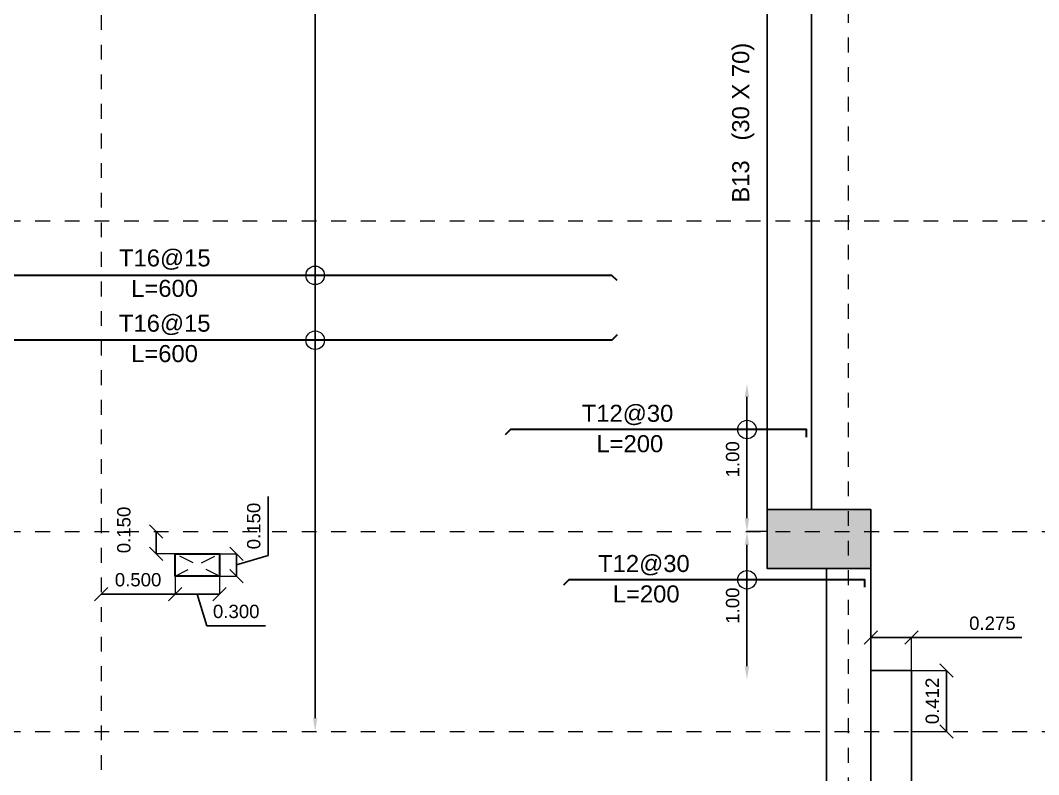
# Model space of a CAD drawing. Header units: inches. Extents: x -11.3 to 41.3, y -1.9 to 32.
# Drawn here: x 19.9 to 26.78, y 7.76 to 12.86 of the extents above; entities that cross this region are included whole.
import ezdxf

# ---------------------------------------------------------------- set-up
doc = ezdxf.new("R2010")
doc.units = ezdxf.units.IN
doc.header["$MEASUREMENT"] = 0
doc.linetypes.add('3RD FLOOR$0$DASHED2', pattern=[0.375, 0.25, -0.125])
doc.linetypes.add('AXES-ROOF$0$CENTER2', pattern=[1.125, 0.75, -0.125, 0.125, -0.125])
for name, color, linetype, lineweight in [('3RD FLOOR$0$S-ANNO-DIMS', 4, 'Continuous', 0), ('3RD FLOOR$0$S-CONC-OPEN', 22, 'Continuous', 0), ('3RD FLOOR$0$S-SLAB-EDGE', 2, 'Continuous', 30), ('AXES-ROOF$0$S-AXIS-PLAN', 20, 'AXES-ROOF$0$CENTER2', 18), ('COL - 3RD$0$S-CONC-PATH', 253, 'Continuous', 5)]:
    doc.layers.add(name, color=color, linetype=linetype, lineweight=lineweight)
for name, color, linetype in [('Beam30X70', 52, 'Continuous'), ('Columns', 4, 'Continuous'), ('Opening', 40, 'Continuous'), ('Slab300', 231, 'Continuous')]:
    doc.layers.add(name, color=color, linetype=linetype)
doc.styles.add('3RD FLOOR$0$DMA-T-S', font='sanss___.ttf', dxfattribs={"height": 0.0023})
doc.styles.add('3RD FLOOR$0$DMA-TXT-DIM', font='sanss___.ttf', dxfattribs={"height": 0.0018})
doc.dimstyles.new('3RD FLOOR$0$DMA-DIM', dxfattribs={"dimtxt": 0.0018, "dimasz": 0.0018, "dimexe": 0, "dimexo": 0, "dimgap": 0.001, "dimtad": 1, "dimdec": 3, "dimlfac": -1, "dimrnd": 0.001, "dimzin": 1, "dimdsep": 46, "dimtxsty": '3RD FLOOR$0$DMA-TXT-DIM', "dimblk": '3RD FLOOR$0$_Oblique', "dimcen": 0.003, "dimclrd": 256, "dimclre": 256, "dimclrt": 2, "dimadec": 3, "dimazin": 0, "dimtfac": 1, "dimtdec": 3, "dimtofl": 0, "dimtmove": 0, "dimatfit": 3, "dimfxl": 0.05, "dimtolj": 1, "dimtzin": 0, "dimlwe": -1, "dimarcsym": 0})

# ---------------------------------------------------------------- blocks, each defined once
blk = doc.blocks.new('3RD FLOOR$0$_Oblique')
at = {"color": 0, "linetype": 'ByBlock', "lineweight": -2}
blk.add_line((0.5, 0.5), (-0.5, -0.5), dxfattribs=at)
blk = doc.blocks.new('*D181')
at = {"layer": '3RD FLOOR$0$S-ANNO-DIMS', "transparency": 16777216}
for p, q in [((25.925, 8.4622), (26.1619, 8.4622)), ((25.925, 8.05), (26.1619, 8.05))]:
    blk.add_line(p, q, dxfattribs=at)
at = {"layer": '3RD FLOOR$0$S-ANNO-DIMS', "lineweight": -2, "transparency": 16777216}
blk.add_line((26.1619, 8.05), (26.1619, 8.4622), dxfattribs=at)
at = {"layer": 'Defpoints', "color": 0, "transparency": 16777216}
for p in [(25.925, 8.4622), (26.1619, 8.4622), (25.925, 8.05)]:
    blk.add_point(p, dxfattribs=at)
at = {"layer": '3RD FLOOR$0$S-ANNO-DIMS', "lineweight": -2, "transparency": 16777216, "xscale": 0.09, "yscale": 0.09, "zscale": 0.09}
for p, rotation in [((26.1619, 8.4622), 90), ((26.1619, 8.05), 270)]:
    blk.add_blockref('3RD FLOOR$0$_Oblique', p, dxfattribs=dict(at, rotation=rotation))
at = {"layer": '3RD FLOOR$0$S-ANNO-DIMS', "transparency": 16777216, "insert": (26.0656, 8.2561), "char_height": 0.09, "attachment_point": 5, "rotation": 90, "style": '3RD FLOOR$0$DMA-TXT-DIM'}
blk.add_mtext('\\A1;0.412', dxfattribs=at)
blk = doc.blocks.new('*D182')
at = {"layer": '3RD FLOOR$0$S-ANNO-DIMS', "transparency": 16777216}
for p, q in [((25.65, 8.4622), (25.65, 8.6843)), ((25.925, 8.4622), (25.925, 8.6843))]:
    blk.add_line(p, q, dxfattribs=at)
at = {"layer": '3RD FLOOR$0$S-ANNO-DIMS', "lineweight": -2, "transparency": 16777216}
for p, q in [((25.65, 8.6843), (25.925, 8.6843)), ((25.925, 8.6843), (26.6705, 8.6843))]:
    blk.add_line(p, q, dxfattribs=at)
at = {"layer": 'Defpoints', "color": 0, "transparency": 16777216}
for p in [(25.65, 8.6843), (25.65, 8.4622), (25.925, 8.4622)]:
    blk.add_point(p, dxfattribs=at)
at = {"layer": '3RD FLOOR$0$S-ANNO-DIMS', "lineweight": -2, "transparency": 16777216, "xscale": 0.09, "yscale": 0.09, "zscale": 0.09, "rotation": 180}
blk.add_blockref('3RD FLOOR$0$_Oblique', (25.65, 8.6843), dxfattribs=at)
at = {"layer": '3RD FLOOR$0$S-ANNO-DIMS', "lineweight": -2, "transparency": 16777216, "xscale": 0.09, "yscale": 0.09, "zscale": 0.09}
blk.add_blockref('3RD FLOOR$0$_Oblique', (25.925, 8.6843), dxfattribs=at)
at = {"layer": '3RD FLOOR$0$S-ANNO-DIMS', "transparency": 16777216, "insert": (26.4713, 8.7807), "char_height": 0.09, "attachment_point": 5, "style": '3RD FLOOR$0$DMA-TXT-DIM'}
blk.add_mtext('\\A1;0.275', dxfattribs=at)
blk = doc.blocks.new('*D323')
at = {"layer": '3RD FLOOR$0$S-ANNO-DIMS', "lineweight": -2, "transparency": 16777216}
blk.add_line((21.8963, 8.14), (21.8963, 21.4567), dxfattribs=at)
at = {"layer": '3RD FLOOR$0$S-ANNO-DIMS', "transparency": 16777216}
for points in [[(21.8813, 21.4567), (21.9113, 21.4567), (21.8963, 21.5467)], [(21.8813, 8.14), (21.9113, 8.14), (21.8963, 8.05)]]:
    blk.add_solid(points, dxfattribs=at)
at = {"layer": 'Defpoints', "color": 0, "transparency": 16777216}
for p in [(21.8963, 21.5467), (21.8963, 21.5467), (21.8963, 8.05)]:
    blk.add_point(p, dxfattribs=at)
at = {"layer": '3RD FLOOR$0$S-ANNO-DIMS', "transparency": 16777216, "insert": (21.7999, 14.7984), "char_height": 0.09, "attachment_point": 5, "rotation": 90, "style": '3RD FLOOR$0$DMA-TXT-DIM'}
blk.add_mtext('\\A1;13.50', dxfattribs=at)
blk = doc.blocks.new('*D318')
at = {"layer": '3RD FLOOR$0$S-ANNO-DIMS', "lineweight": -2, "transparency": 16777216}
blk.add_line((24.8132, 10.31), (24.8132, 9.49), dxfattribs=at)
at = {"layer": '3RD FLOOR$0$S-ANNO-DIMS', "transparency": 16777216}
blk.add_line((24.95, 9.4), (24.8132, 9.4), dxfattribs=at)
for points in [[(24.7982, 10.31), (24.8282, 10.31), (24.8132, 10.4)], [(24.7982, 9.49), (24.8282, 9.49), (24.8132, 9.4)]]:
    blk.add_solid(points, dxfattribs=at)
at = {"layer": 'Defpoints', "color": 0, "transparency": 16777216}
for p in [(24.8132, 10.4), (24.8132, 9.4), (24.95, 9.4)]:
    blk.add_point(p, dxfattribs=at)
at = {"layer": '3RD FLOOR$0$S-ANNO-DIMS', "transparency": 16777216, "insert": (24.7169, 9.8888), "char_height": 0.09, "attachment_point": 5, "rotation": 90, "style": '3RD FLOOR$0$DMA-TXT-DIM'}
blk.add_mtext('\\A1;1.00', dxfattribs=at)
blk = doc.blocks.new('*D317')
at = {"layer": '3RD FLOOR$0$S-ANNO-DIMS', "transparency": 16777216}
blk.add_line((24.95, 9.4), (24.8132, 9.4), dxfattribs=at)
at = {"layer": '3RD FLOOR$0$S-ANNO-DIMS', "lineweight": -2, "transparency": 16777216}
blk.add_line((24.8132, 9.31), (24.8132, 8.49), dxfattribs=at)
at = {"layer": '3RD FLOOR$0$S-ANNO-DIMS', "transparency": 16777216}
for points in [[(24.7982, 9.31), (24.8282, 9.31), (24.8132, 9.4)], [(24.7982, 8.49), (24.8282, 8.49), (24.8132, 8.4)]]:
    blk.add_solid(points, dxfattribs=at)
at = {"layer": 'Defpoints', "color": 0, "transparency": 16777216}
for p in [(24.95, 9.4), (24.8132, 8.4), (24.8132, 8.4)]:
    blk.add_point(p, dxfattribs=at)
at = {"layer": '3RD FLOOR$0$S-ANNO-DIMS', "transparency": 16777216, "insert": (24.7169, 8.9), "char_height": 0.09, "attachment_point": 5, "rotation": 90, "style": '3RD FLOOR$0$DMA-TXT-DIM'}
blk.add_mtext('\\A1;1.00', dxfattribs=at)
blk = doc.blocks.new('*D300')
at = {"layer": '3RD FLOOR$0$S-ANNO-DIMS', "lineweight": -2, "transparency": 16777216}
blk.add_line((20.822, 9.25), (20.822, 9.4), dxfattribs=at)
at = {"layer": '3RD FLOOR$0$S-ANNO-DIMS', "transparency": 16777216}
blk.add_line((20.95, 9.25), (20.822, 9.25), dxfattribs=at)
at = {"layer": 'Defpoints', "color": 0, "transparency": 16777216}
for p in [(20.822, 9.4), (20.822, 9.4), (20.95, 9.25)]:
    blk.add_point(p, dxfattribs=at)
at = {"layer": '3RD FLOOR$0$S-ANNO-DIMS', "lineweight": -2, "transparency": 16777216, "xscale": 0.09, "yscale": 0.09, "zscale": 0.09}
for p, rotation in [((20.822, 9.4), 90), ((20.822, 9.25), 270)]:
    blk.add_blockref('3RD FLOOR$0$_Oblique', p, dxfattribs=dict(at, rotation=rotation))
at = {"layer": '3RD FLOOR$0$S-ANNO-DIMS', "transparency": 16777216, "insert": (20.6043, 9.4114), "char_height": 0.09, "attachment_point": 5, "rotation": 90, "style": '3RD FLOOR$0$DMA-TXT-DIM'}
blk.add_mtext('\\A1;0.150', dxfattribs=at)
blk = doc.blocks.new('*D301')
at = {"layer": '3RD FLOOR$0$S-ANNO-DIMS', "transparency": 16777216}
blk.add_line((20.95, 9.1), (20.95, 8.9781), dxfattribs=at)
at = {"layer": '3RD FLOOR$0$S-ANNO-DIMS', "lineweight": -2, "transparency": 16777216}
blk.add_line((20.95, 8.9781), (20.45, 8.9781), dxfattribs=at)
at = {"layer": 'Defpoints', "color": 0, "transparency": 16777216}
for p in [(20.95, 9.1), (20.45, 8.9781), (20.45, 8.9781)]:
    blk.add_point(p, dxfattribs=at)
at = {"layer": '3RD FLOOR$0$S-ANNO-DIMS', "lineweight": -2, "transparency": 16777216, "xscale": 0.09, "yscale": 0.09, "zscale": 0.09, "rotation": 180}
blk.add_blockref('3RD FLOOR$0$_Oblique', (20.45, 8.9781), dxfattribs=at)
at = {"layer": '3RD FLOOR$0$S-ANNO-DIMS', "lineweight": -2, "transparency": 16777216, "xscale": 0.09, "yscale": 0.09, "zscale": 0.09}
blk.add_blockref('3RD FLOOR$0$_Oblique', (20.95, 8.9781), dxfattribs=at)
at = {"layer": '3RD FLOOR$0$S-ANNO-DIMS', "transparency": 16777216, "insert": (20.7, 9.0745), "char_height": 0.09, "attachment_point": 5, "style": '3RD FLOOR$0$DMA-TXT-DIM'}
blk.add_mtext('\\A1;0.500', dxfattribs=at)
blk = doc.blocks.new('*D302')
at = {"layer": '3RD FLOOR$0$S-ANNO-DIMS', "transparency": 16777216}
for p, q in [((20.95, 9.1), (20.95, 8.9781)), ((21.25, 9.1), (21.25, 8.9781))]:
    blk.add_line(p, q, dxfattribs=at)
at = {"layer": '3RD FLOOR$0$S-ANNO-DIMS', "lineweight": -2, "transparency": 16777216}
for p, q in [((20.95, 8.9781), (21.25, 8.9781)), ((21.1, 8.9781), (21.1643, 8.7639)), ((21.1643, 8.7639), (21.5618, 8.7639))]:
    blk.add_line(p, q, dxfattribs=at)
at = {"layer": 'Defpoints', "color": 0, "transparency": 16777216}
for p in [(20.95, 9.1), (21.25, 9.1), (21.25, 8.9781)]:
    blk.add_point(p, dxfattribs=at)
at = {"layer": '3RD FLOOR$0$S-ANNO-DIMS', "lineweight": -2, "transparency": 16777216, "xscale": 0.09, "yscale": 0.09, "zscale": 0.09, "rotation": 180}
blk.add_blockref('3RD FLOOR$0$_Oblique', (20.95, 8.9781), dxfattribs=at)
at = {"layer": '3RD FLOOR$0$S-ANNO-DIMS', "lineweight": -2, "transparency": 16777216, "xscale": 0.09, "yscale": 0.09, "zscale": 0.09}
blk.add_blockref('3RD FLOOR$0$_Oblique', (21.25, 8.9781), dxfattribs=at)
at = {"layer": '3RD FLOOR$0$S-ANNO-DIMS', "transparency": 16777216, "insert": (21.363, 8.8603), "char_height": 0.09, "attachment_point": 5, "style": '3RD FLOOR$0$DMA-TXT-DIM'}
blk.add_mtext('\\A1;0.300', dxfattribs=at)
blk = doc.blocks.new('*D303')
at = {"layer": '3RD FLOOR$0$S-ANNO-DIMS', "lineweight": -2, "transparency": 16777216}
for p, q in [((21.5779, 9.2392), (21.5779, 9.6368)), ((21.3639, 9.1), (21.3639, 9.25)), ((21.3639, 9.175), (21.5779, 9.2392))]:
    blk.add_line(p, q, dxfattribs=at)
at = {"layer": '3RD FLOOR$0$S-ANNO-DIMS', "transparency": 16777216}
for p, q in [((21.25, 9.25), (21.3639, 9.25)), ((21.25, 9.1), (21.3639, 9.1))]:
    blk.add_line(p, q, dxfattribs=at)
at = {"layer": 'Defpoints', "color": 0, "transparency": 16777216}
for p in [(21.25, 9.25), (21.3639, 9.25), (21.25, 9.1)]:
    blk.add_point(p, dxfattribs=at)
at = {"layer": '3RD FLOOR$0$S-ANNO-DIMS', "lineweight": -2, "transparency": 16777216, "xscale": 0.09, "yscale": 0.09, "zscale": 0.09}
for p, rotation in [((21.3639, 9.25), 90), ((21.3639, 9.1), 270)]:
    blk.add_blockref('3RD FLOOR$0$_Oblique', p, dxfattribs=dict(at, rotation=rotation))
at = {"layer": '3RD FLOOR$0$S-ANNO-DIMS', "transparency": 16777216, "insert": (21.4816, 9.438), "char_height": 0.09, "attachment_point": 5, "rotation": 90, "style": '3RD FLOOR$0$DMA-TXT-DIM'}
blk.add_mtext('\\A1;0.150', dxfattribs=at)

msp = doc.modelspace()

# ---------------------------------------------------------------- hatches: boundary and pattern name
at = {"layer": 'COL - 3RD$0$S-CONC-PATH'}
msp.add_hatch(color=256, dxfattribs=at).paths.add_polyline_path([(25.65, 9.15), (25.65, 9.55), (24.95, 9.55), (24.95, 9.15)])

# ---------------------------------------------------------------- linework, layer by layer
at = {"linetype": 'Continuous'}
for p, q in [((24.95, 9.55), (24.95, 14.95)), ((25.25, 9.55), (25.25, 14.95)), ((25.35, 5.25), (25.35, 9.15)), ((25.65, 5.25), (25.65, 9.15))]:
    msp.add_line(p, q, dxfattribs=at)
at = {"layer": '3RD FLOOR$0$S-ANNO-DIMS'}
for centre in [(21.8963, 11.1321), (21.8963, 10.6936), (24.8132, 10.0898), (24.8132, 9.0746)]:
    msp.add_circle(centre, 0.0625, dxfattribs=at)
at = {"layer": '3RD FLOOR$0$S-CONC-OPEN', "linetype": '3RD FLOOR$0$DASHED2', "ltscale": 0.01}
for p, q in [((20.95, 9.1), (21.25, 9.25)), ((21.25, 9.1), (20.95, 9.25))]:
    msp.add_line(p, q, dxfattribs=at)
at = {"layer": '3RD FLOOR$0$S-SLAB-EDGE', "ltscale": 0.01}
for points in [[(23.9354, 11.0967), (23.9, 11.1321), (17.9, 11.1321), (17.8646, 11.0967)], [(25.2149, 10.0394), (25.2149, 10.0898), (23.2149, 10.0898), (23.1796, 10.0544)], [(25.6089, 9.0242), (25.6089, 9.0746), (23.6089, 9.0746), (23.5735, 9.0392)]]:
    msp.add_lwpolyline(points, dxfattribs=at)
at = {"layer": '3RD FLOOR$0$S-SLAB-EDGE', "linetype": 'Continuous'}
msp.add_lwpolyline([(23.9354, 10.729), (23.9, 10.6936), (17.9, 10.6936), (17.8646, 10.729)], dxfattribs=at)
at = {"layer": '3RD FLOOR$0$S-SLAB-EDGE'}
msp.add_lwpolyline([(21.25, 9.1), (20.95, 9.1), (20.95, 9.25), (21.25, 9.25)], close=True, dxfattribs=at)
at = {"layer": 'AXES-ROOF$0$S-AXIS-PLAN', "ltscale": 0.01}
for p, q in [((20.45, 31.4902), (20.45, -1.3613)), ((25.4995, -1.3613), (25.4995, 15.8612)), ((-2.1947, 11.5001), (30.7233, 11.5001)), ((-2.1947, 9.4), (30.7233, 9.4)), ((-2.1947, 8.05), (30.7233, 8.05))]:
    msp.add_line(p, q, dxfattribs=at)
at = {"layer": 'Beam30X70', "linetype": 'Continuous'}
for p, q in [((24.95, 9.55), (24.95, 14.95)), ((25.25, 9.55), (25.25, 14.95))]:
    msp.add_line(p, q, dxfattribs=at)
at = {"layer": 'Beam30X70', "linetype": 'Continuous', "const_width": 0.005}
for points in [[(25.35, 9.15), (25.35, 5.262)], [(25.65, 5.262), (25.65, 9.15)]]:
    msp.add_lwpolyline(points, dxfattribs=at)
at = {"layer": 'Columns'}
msp.add_lwpolyline([(25.65, 9.15), (25.65, 9.55), (24.95, 9.55), (24.95, 9.15)], close=True, dxfattribs=at)
at = {"layer": 'Opening'}
msp.add_lwpolyline([(21.25, 9.1), (20.95, 9.1), (20.95, 9.25), (21.25, 9.25)], close=True, dxfattribs=at)
at = {"layer": 'Slab300', "linetype": 'Continuous'}
msp.add_lwpolyline([(17.74, 25.475), (20.14, 25.475), (20.14, 25.2), (22.9601, 25.2), (22.9601, 25.475), (25.3601, 25.475), (25.3601, 25.2), (25.95, 25.2), (25.95, 14.95), (25.25, 14.95), (25.25, 9.55), (25.65, 9.55), (25.65, 8.4622), (25.925, 8.4622), (25.925, 6.0622), (25.65, 6.0622), (25.65, 4.95), (24.3, 4.95), (24.3, 3.6), (21.9, 3.6), (21.9, 4.95), (20.55, 4.9513), (15.95, 4.95)], dxfattribs=at)

# ---------------------------------------------------------------- texts
at = {"layer": '3RD FLOOR$0$S-ANNO-DIMS', "style": '3RD FLOOR$0$DMA-T-S'}
for s, p in [('T16@15', (20.5711, 11.1922)), ('L=600', (20.6535, 10.9867)), ('T16@15', (20.5707, 10.7513)), ('L=600', (20.6532, 10.5459)), ('T12@30', (23.6972, 10.1424)), ('L=200', (23.7964, 9.937)), ('T12@30', (23.8079, 9.1272)), ('L=200', (23.9071, 8.9218))]:
    msp.add_text(s, height=0.115, dxfattribs=at).set_placement(p)
at = {"layer": '3RD FLOOR$0$S-SLAB-EDGE', "style": '3RD FLOOR$0$DMA-T-S'}
msp.add_text('B13   (30 X 70)', height=0.115, rotation=90, dxfattribs=at).set_placement((24.8283, 11.6232))

# ---------------------------------------------------------------- dimensions: what is measured, and where the dimension line sits
at = {"layer": '3RD FLOOR$0$S-ANNO-DIMS'}
for base, p1, p2, override, picture, middle in [((21.8963, 21.5467), (21.8963, 8.05), (21.8963, 21.5467), {"dimscale": 0, "dimdec": 2, "dimsah": 1, "dimclrt": 256, "dimtix": 0, "dimtofl": 0, "dimtmove": 0, "dimatfit": 3}, '*D323', (21.7999, 14.7984)), ((21.3639, 9.25), (21.25, 9.1), (21.25, 9.25), {"dimscale": 0, "dimclrt": 256, "dimtix": 0, "dimtofl": 1, "dimtmove": 1, "dimatfit": 3}, '*D303', (21.4816, 9.2892)), ((20.822, 9.4), (20.95, 9.25), (20.822, 9.4), {"dimscale": 0, "dimclrt": 256, "dimtix": 0, "dimtofl": 1, "dimtmove": 1, "dimatfit": 3}, '*D300', (20.6043, 9.4114))]:
    dim = msp.add_linear_dim(base=base, p1=p1, p2=p2, angle=90, dimstyle='3RD FLOOR$0$DMA-DIM', override=override, dxfattribs=at)
    dim.commit()
    dim.dimension.update_dxf_attribs({"geometry": picture, "text_midpoint": middle})
for base, p1, p2, override, picture, middle in [((24.8132, 9.4), (24.8132, 10.4), (24.95, 9.4), {"dimscale": 0, "dimdec": 2, "dimsah": 1, "dimclrt": 256, "dimtix": 0, "dimtofl": 1, "dimtmove": 0, "dimatfit": 3}, '*D318', (24.8132, 9.8888)), ((24.8132, 8.4), (24.95, 9.4), (24.8132, 8.4), {"dimscale": 0, "dimdec": 2, "dimsah": 1, "dimclrt": 256, "dimtix": 0, "dimtofl": 1, "dimtmove": 0, "dimatfit": 3}, '*D317', (24.8132, 8.9)), ((26.1619, 8.4622), (25.925, 8.05), (25.925, 8.4622), {"dimscale": 0, "dimclrt": 256, "dimtix": 0, "dimtofl": 1, "dimtmove": 0, "dimatfit": 3}, '*D181', (26.1619, 8.2561))]:
    dim = msp.add_linear_dim(base=base, p1=p1, p2=p2, angle=90, dimstyle='3RD FLOOR$0$DMA-DIM', override=override, dxfattribs=at)
    dim.commit()
    dim.dimension.update_dxf_attribs({"geometry": picture, "text_midpoint": middle, "dimtype": 128})
for base, p2, picture, middle in [((20.45, 8.9781), (20.45, 8.9781), '*D301', (20.7, 9.0745)), ((21.25, 8.9781), (21.25, 9.1), '*D302', (21.2143, 8.8603))]:
    dim = msp.add_linear_dim(base=base, p1=(20.95, 9.1), p2=p2, dimstyle='3RD FLOOR$0$DMA-DIM', override={"dimscale": 0, "dimclrt": 256, "dimtix": 0, "dimtofl": 1, "dimtmove": 1, "dimatfit": 3}, dxfattribs=at)
    dim.commit()
    dim.dimension.update_dxf_attribs({"geometry": picture, "text_midpoint": middle})
dim = msp.add_linear_dim(base=(25.65, 8.6843), p1=(25.925, 8.4622), p2=(25.65, 8.4622), dimstyle='3RD FLOOR$0$DMA-DIM', override={"dimscale": 0, "dimclrt": 256, "dimtix": 0, "dimtofl": 1, "dimtmove": 0, "dimatfit": 3}, dxfattribs=at)
dim.commit()
dim.dimension.update_dxf_attribs({"geometry": '*D182', "text_midpoint": (26.4713, 8.6843), "dimtype": 128})

doc.saveas('drawing.dxf')
